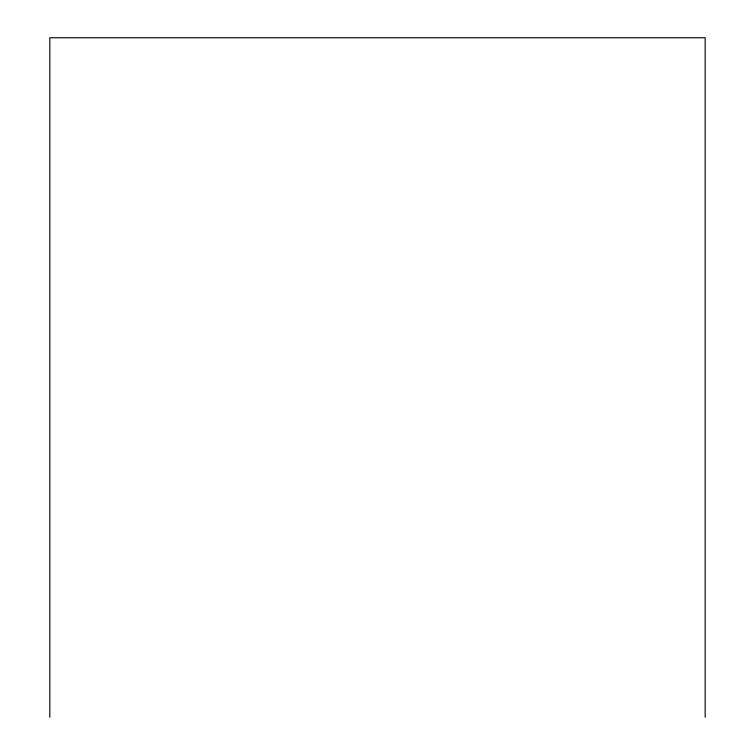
<?xml version="1.0" encoding="UTF-8"?>
<svg xmlns="http://www.w3.org/2000/svg" width="755" height="755" viewBox="0 0 755 755"><rect width="100%" height="100%" fill="white"/><g stroke="black" fill="none" stroke-linecap="round" stroke-linejoin="round"><path stroke-width="1.13" d="M705.179 717.25L705.179 37.75L49.821 37.75L49.821 717.25"/></g></svg>
